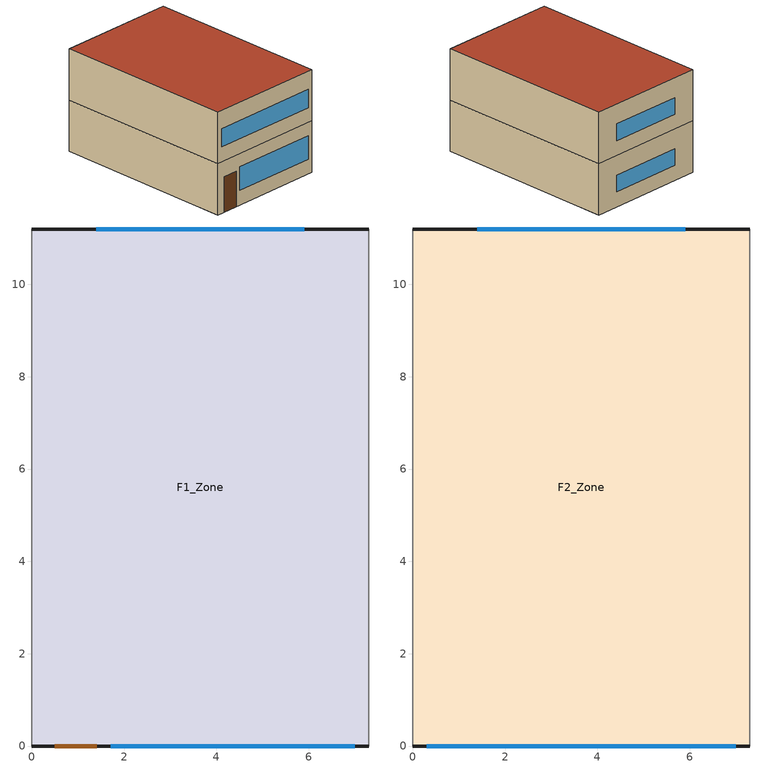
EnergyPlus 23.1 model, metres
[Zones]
F1_Zone
 floor ground (Slab): 0,11.2 7.3,11.2 7.3,0 0,0 z0
 wall outside (Exterior Wall): 0,0 7.3,0 / 7.3,11.2 0,11.2 z0:3.09
 wall adiabatic (Exterior Wall): 7.3,0 7.3,11.2 / 0,11.2 0,0 z0:3.09
 window (Window): 1.71,0 7,0 z0.9:2.31; 5.91,11.2 1.39,11.2 z0.9:1.9
 door (Exterior Door): 0.5,0 1.41,0 z0:2.13
F2_Zone
 floor to F1_Zone (Interior Floor): 0,11.2 7.3,11.2 7.3,0 0,0 z3.09
 wall outside (Exterior Wall): 0,0 7.3,0 / 7.3,11.2 0,11.2 z3.09:6.18
 wall adiabatic (Exterior Wall): 7.3,0 7.3,11.2 / 0,11.2 0,0 z3.09:6.18
 window (Window): 0.3,0 7,0 z3.99:5.1; 5.91,11.2 1.39,11.2 z3.99:4.99
 roof outside (Roof): 0,0 7.3,0 7.3,11.2 0,11.2 z6.18
[Building]
V23-rowhouse-seattle: 180, Suburbs, 0.04, 0.4, FullExterior, 25, 6
[Site:Location]
Seattle WA: 47.47, -122.32, -8, 122
[Site:GroundTemperature:BuildingSurface]
11.2, 11.9, 13.2, 14.4, 15.5, 16.8, 17.8, 18.4, 16.5, 14.7, 13, 11.7
[SizingPeriod:DesignDay]
Seattle Seattle Tacoma Intl A Ann Htg 99.6% Condns DB: 12, 21, WinterDesignDay, -4.2, 0, DefaultMultipliers, , Wetbulb, -4.2, , , , , 99868, 4.3, 20, No, No, No, ASHRAEClearSky, , , , , 0
Seattle Seattle Tacoma Intl A Ann Clg .4% Condns DB=>MWB: 8, 21, SummerDesignDay, 29.4, 10.4, DefaultMultipliers, , Wetbulb, 18.3, , , , , 99868, 4.2, 350, No, No, No, ASHRAETau, , , 0.352, 2.561
[Material]
Batt insulation 140mm: MediumRough, 0.14, 0.045, 12, 960, 0.9, 0.6, 0.6
Carpet pad 12mm: MediumRough, 0.0127, 0.06, 288, 1380, 0.9, 0.6, 0.6
Cast concrete 200mm: MediumRough, 0.2, 1.73, 2243, 837, 0.9, 0.6, 0.6
Gypsum board 13mm: MediumRough, 0.0127, 0.16, 800, 1090, 0.9, 0.6, 0.6
OSB sheathing 12mm: MediumRough, 0.0127, 0.12, 640, 1210, 0.9, 0.6, 0.6
Plywood 16mm: MediumRough, 0.0159, 0.12, 544, 1210, 0.9, 0.6, 0.6
Roof membrane 10mm: MediumRough, 0.0095, 0.16, 1121, 1460, 0.9, 0.6, 0.6
Stucco 25mm: MediumRough, 0.025, 0.72, 1856, 840, 0.9, 0.6, 0.6
XPS board 50mm: MediumRough, 0.05, 0.029, 35, 1400, 0.9, 0.6, 0.6
Door panel: MediumSmooth, 0.045, 0.15, 600, 1630, 0.9, 0.6, 0.6
[Construction]
Exterior Wall: Stucco 25mm, XPS board 50mm, OSB sheathing 12mm, Batt insulation 140mm, Gypsum board 13mm
Roof: Roof membrane 10mm, Plywood 16mm, Batt insulation 140mm, Gypsum board 13mm
Slab: Cast concrete 200mm, Carpet pad 12mm
Interior Floor: Cast concrete 200mm
Window: Glazing
Exterior Door: Door panel
[WindowMaterial:SimpleGlazingSystem]
Glazing: 3.29, 0.33, 0.57
[Zone]
F1_Zone; F2_Zone: 0, 0, 0, 0, 1, 1, autocalculate, autocalculate, autocalculate, , , Yes
[People]
F1_Zone People: F1_Zone, Occupancy Schedule, People, 1.5, , , 0.3, autocalculate, Activity Schedule
F2_Zone People: F2_Zone, Occupancy Schedule, People, 1.5, , , 0.3, autocalculate, Activity Schedule
[Lights]
F1_Zone Lights: F1_Zone, Lighting Schedule, Watts/Area, , 5.99, , 0, 0.42, 0.18
F2_Zone Lights: F2_Zone, Lighting Schedule, Watts/Area, , 5.99, , 0, 0.42, 0.18
[ElectricEquipment]
F1_Zone Equipment: F1_Zone, Equipment Schedule, Watts/Area, , 6.49, , 0, 0.5, 0
F2_Zone Equipment: F2_Zone, Equipment Schedule, Watts/Area, , 6.49, , 0, 0.5, 0
[ZoneInfiltration:DesignFlowRate]
F1_Zone Infiltration: F1_Zone, Always On, AirChanges/Hour, , , , 0.35, 1, 0, 0, 0
F2_Zone Infiltration: F2_Zone, Always On, AirChanges/Hour, , , , 0.35, 1, 0, 0, 0
[HVACTemplate:Thermostat]
Thermostat: Heating Setpoint, , Cooling Setpoint
[HVACTemplate:Zone:PTHP]
F1_Zone; F2_Zone: Thermostat, autosize, autosize, , , , Flow/Person, 0.00236, , , , , DrawThrough, 0.7, 75, 0.9, SingleSpeedDX, , autosize, autosize, 3.32, SingleSpeedDXHeatPump, , autosize, 3.47, -8, , , , , Electric, , autosize
[Schedule:Compact]
Occupancy Schedule: Fraction, Through: 12/31, For: Weekdays SummerDesignDay WinterDesignDay, Until: 07:00, 1, Until: 08:00, 0.5, Until: 09:00, 0.3, Until: 17:00, 0.2, Until: 18:00, 0.6, Until: 19:00, 0.8, Until: 22:00, 0.9, Until: 24:00, 1, For: Saturday, Until: 08:00, 1, Until: 22:00, 0.8, Until: 24:00, 1, For: Sunday Holidays AllOtherDays, Until: 08:00, 1, Until: 22:00, 0.8, Until: 24:00, 1
Lighting Schedule: Fraction, Through: 12/31, For: Weekdays SummerDesignDay WinterDesignDay, Until: 06:00, 0.05, Until: 07:00, 0.3, Until: 08:00, 0.4, Until: 09:00, 0.2, Until: 17:00, 0.1, Until: 18:00, 0.4, Until: 19:00, 0.6, Until: 21:00, 0.8, Until: 22:00, 0.6, Until: 23:00, 0.3, Until: 24:00, 0.1, For: Saturday, Until: 07:00, 0.05, Until: 09:00, 0.3, Until: 17:00, 0.2, Until: 18:00, 0.5, Until: 19:00, 0.7, Until: 21:00, 0.8, Until: 22:00, 0.6, Until: 23:00, 0.3, Until: 24:00, 0.1, For: Sunday Holidays AllOtherDays, Until: 07:00, 0.05, Until: 09:00, 0.3, Until: 17:00, 0.2, Until: 18:00, 0.5, Until: 19:00, 0.7, Until: 21:00, 0.8, Until: 22:00, 0.6, Until: 23:00, 0.3, Until: 24:00, 0.1
Equipment Schedule: Fraction, Through: 12/31, For: Weekdays SummerDesignDay WinterDesignDay, Until: 06:00, 0.3, Until: 07:00, 0.5, Until: 08:00, 0.6, Until: 09:00, 0.4, Until: 17:00, 0.3, Until: 18:00, 0.6, Until: 20:00, 0.8, Until: 21:00, 0.7, Until: 22:00, 0.6, Until: 23:00, 0.5, Until: 24:00, 0.4, For: Saturday, Until: 07:00, 0.3, Until: 22:00, 0.6, Until: 23:00, 0.5, Until: 24:00, 0.4, For: Sunday Holidays AllOtherDays, Until: 07:00, 0.3, Until: 22:00, 0.6, Until: 23:00, 0.5, Until: 24:00, 0.4
Activity Schedule: Any Number, Through: 12/31, For: AllDays, Until: 24:00, 120
Always On: Fraction, Through: 12/31, For: AllDays, Until: 24:00, 1
Heating Setpoint: Temperature, Through: 12/31, For: AllDays, Until: 24:00, 20.7
Cooling Setpoint: Temperature, Through: 12/31, For: AllDays, Until: 24:00, 25
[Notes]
source: assumed (half the monthly mean air temperature plus 9 C)
